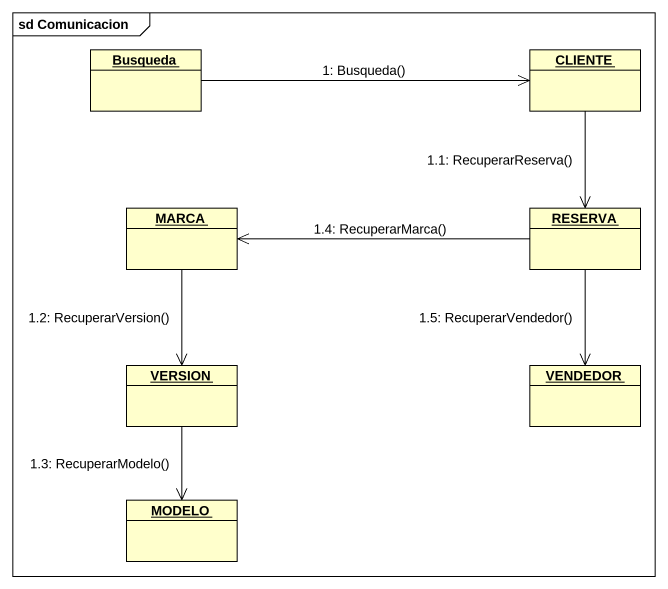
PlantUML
@startuml
mainframe sd Comunicacion
hide circle
hide empty members
object Busqueda
object CLIENTE
object MARCA
object RESERVA
object VERSION
object VENDEDOR
object MODELO
Busqueda -right-> CLIENTE : 1: Busqueda()
CLIENTE --> RESERVA : 1.1: RecuperarReserva()
MARCA --> VERSION : 1.2: RecuperarVersion()
VERSION --> MODELO : 1.3: RecuperarModelo()
RESERVA -left-> MARCA : 1.4: RecuperarMarca()
RESERVA --> VENDEDOR : 1.5: RecuperarVendedor()
@enduml
